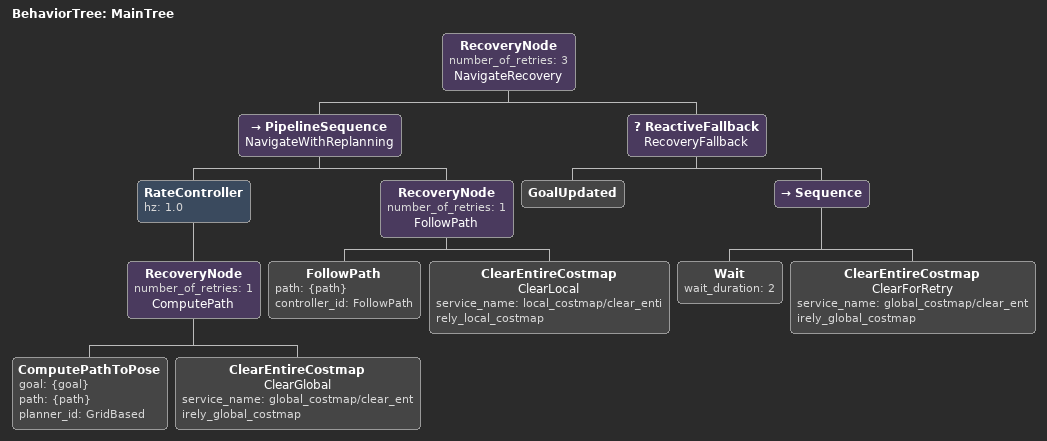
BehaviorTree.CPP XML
<root main_tree_to_execute="MainTree">
  <BehaviorTree ID="MainTree">
    <RecoveryNode number_of_retries="3" name="NavigateRecovery">
      <PipelineSequence name="NavigateWithReplanning">
        <RateController hz="1.0">
          <RecoveryNode number_of_retries="1" name="ComputePath">
            <ComputePathToPose goal="{goal}" path="{path}" planner_id="GridBased"/>
            <ClearEntireCostmap name="ClearGlobal" service_name="global_costmap/clear_entirely_global_costmap"/>
          </RecoveryNode>
        </RateController>
        <RecoveryNode number_of_retries="1" name="FollowPath">
          <FollowPath path="{path}" controller_id="FollowPath"/>
          <ClearEntireCostmap name="ClearLocal" service_name="local_costmap/clear_entirely_local_costmap"/>
        </RecoveryNode>
      </PipelineSequence>
      <ReactiveFallback name="RecoveryFallback">
        <GoalUpdated/>
        <Sequence>
          <Wait wait_duration="2"/>
          <ClearEntireCostmap name="ClearForRetry" service_name="global_costmap/clear_entirely_global_costmap"/>
        </Sequence>
      </ReactiveFallback>
    </RecoveryNode>
  </BehaviorTree>
</root>
